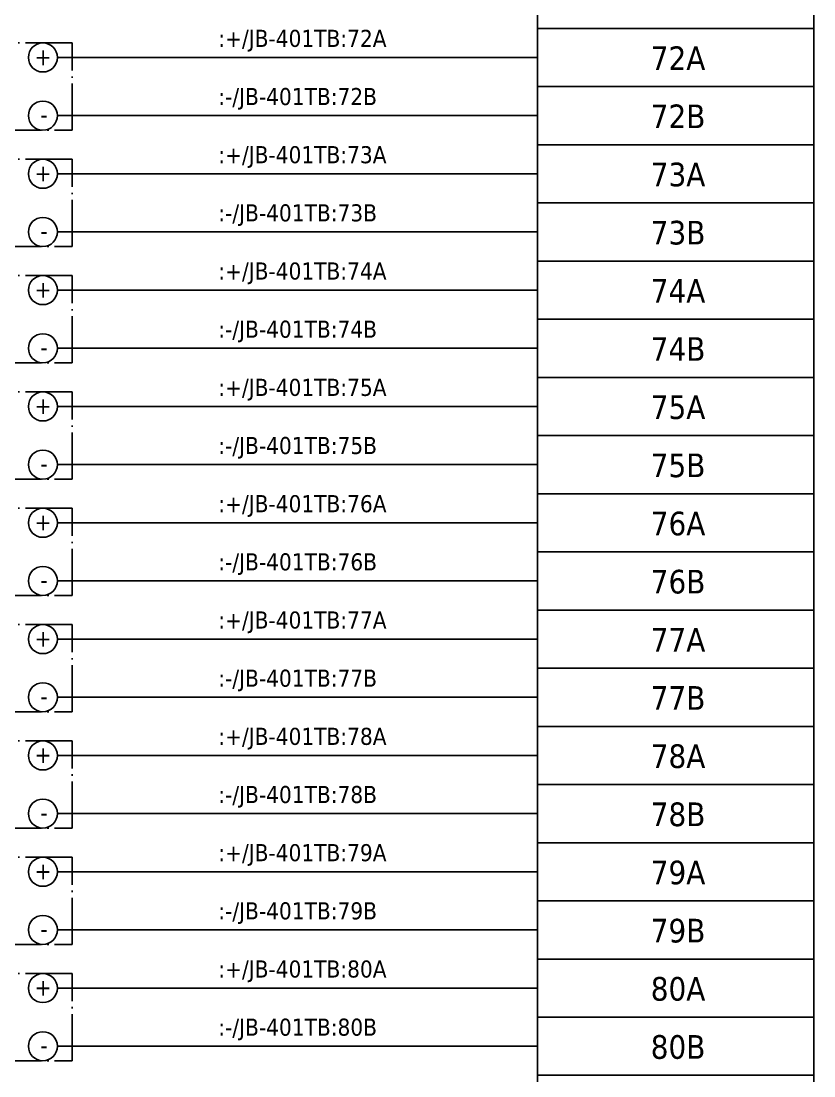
# Model space of a CAD drawing. Header units: millimetres. Extents: x 0 to 1792788, y -13 to 262234.
# Drawn here: x 35.5 to 90, y 151 to 223.5 of the extents above; entities that cross this region are included whole.
import ezdxf
from ezdxf.enums import TextEntityAlignment as Align

# ---------------------------------------------------------------- set-up
doc = ezdxf.new("R2010")
doc.units = ezdxf.units.MM
doc.linetypes.add('EPL_DASHDOT', pattern=[1, 0.8, -0.1, 0, -0.1])
for name, color, linetype, lineweight in [('EPLAN300', 5, 'Continuous', 25), ('EPLAN302', 5, 'Continuous', 25), ('EPLAN307', 134, 'EPL_DASHDOT', 25), ('EPLAN311', 7, 'Continuous', 25), ('EPLAN400', 5, 'Continuous', 35), ('EPLAN405', 7, 'Continuous', 25), ('EPLAN420', 7, 'Continuous', 35), ('EPLAN421', 5, 'Continuous', 35), ('EPLAN433', 251, 'Continuous', 35), ('EPLAN500', 7, 'Continuous', 35), ('EPLAN501', 7, 'Continuous', 35), ('EPLAN502', 7, 'Continuous', 35), ('EPLAN503', 7, 'Continuous', 35), ('EPLAN504', 7, 'Continuous', 35)]:
    doc.layers.add(name, color=color, linetype=linetype, lineweight=lineweight)
doc.styles.add('Tahoma', font='')
doc.styles.get('Tahoma').set_extended_font_data('Tahoma')

# ---------------------------------------------------------------- blocks, each defined once
blk = doc.blocks.new('EPLSYM_LibrarySPECIAL_en_US_Symbol427_Variant5_Placement1_76')
at = {"layer": 'EPLAN421', "color": 5, "style": 'Tahoma'}
for tag, p in [('17_20029[1]', (-0.9525, 3.335)), ('17_20029[2]', (20.0025, 3.335))]:
    blk.add_attdef(tag, text='', height=1.1739, dxfattribs=at).set_placement(p, align=Align.BOTTOM_RIGHT)
at = {"layer": 'EPLAN433', "color": 251, "style": 'Tahoma'}
blk.add_attdef('17_20406_1', text='', height=1.6254, dxfattribs=at).set_placement((0.9525, 1.5875), align=Align.BOTTOM_RIGHT)
blk.add_attdef('17_20406', text='', height=1.6254, dxfattribs=at).set_placement((0.9525, 1.5875), align=Align.BOTTOM_LEFT)
blk = doc.blocks.new('EPLSYM_LibrarySPECIAL_en_US_Symbol427_Variant5_Placement1_77')
at = {"layer": 'EPLAN421', "color": 5, "style": 'Tahoma'}
for tag, p in [('17_20029[1]', (-0.9525, 3.335)), ('17_20029[2]', (20.0025, 3.335))]:
    blk.add_attdef(tag, text='', height=1.1739, dxfattribs=at).set_placement(p, align=Align.BOTTOM_RIGHT)
at = {"layer": 'EPLAN433', "color": 251, "style": 'Tahoma'}
blk.add_attdef('17_20406_1', text='', height=1.6254, dxfattribs=at).set_placement((0.9525, 1.5875), align=Align.BOTTOM_RIGHT)
blk.add_attdef('17_20406', text='', height=1.6254, dxfattribs=at).set_placement((0.9525, 1.5875), align=Align.BOTTOM_LEFT)
blk = doc.blocks.new('EPLSYM_LibrarySPECIAL_en_US_Symbol427_Variant5_Placement1_78')
at = {"layer": 'EPLAN421', "color": 5, "style": 'Tahoma'}
for tag, p in [('17_20029[1]', (-0.9525, 3.335)), ('17_20029[2]', (20.0025, 3.335))]:
    blk.add_attdef(tag, text='', height=1.1739, dxfattribs=at).set_placement(p, align=Align.BOTTOM_RIGHT)
at = {"layer": 'EPLAN433', "color": 251, "style": 'Tahoma'}
blk.add_attdef('17_20406_1', text='', height=1.6254, dxfattribs=at).set_placement((0.9525, 1.5875), align=Align.BOTTOM_RIGHT)
blk.add_attdef('17_20406', text='', height=1.6254, dxfattribs=at).set_placement((0.9525, 1.5875), align=Align.BOTTOM_LEFT)
blk = doc.blocks.new('EPLSYM_LibrarySPECIAL_en_US_Symbol427_Variant5_Placement1_79')
at = {"layer": 'EPLAN421', "color": 5, "style": 'Tahoma'}
for tag, p in [('17_20029[1]', (-0.9525, 3.335)), ('17_20029[2]', (20.0025, 3.335))]:
    blk.add_attdef(tag, text='', height=1.1739, dxfattribs=at).set_placement(p, align=Align.BOTTOM_RIGHT)
at = {"layer": 'EPLAN433', "color": 251, "style": 'Tahoma'}
blk.add_attdef('17_20406_1', text='', height=1.6254, dxfattribs=at).set_placement((0.9525, 1.5875), align=Align.BOTTOM_RIGHT)
blk.add_attdef('17_20406', text='', height=1.6254, dxfattribs=at).set_placement((0.9525, 1.5875), align=Align.BOTTOM_LEFT)
blk = doc.blocks.new('EPLSYM_LibrarySPECIAL_en_US_Symbol427_Variant5_Placement1_80')
at = {"layer": 'EPLAN421', "color": 5, "style": 'Tahoma'}
for tag, p in [('17_20029[1]', (-0.9525, 3.335)), ('17_20029[2]', (20.0025, 3.335))]:
    blk.add_attdef(tag, text='', height=1.1739, dxfattribs=at).set_placement(p, align=Align.BOTTOM_RIGHT)
at = {"layer": 'EPLAN433', "color": 251, "style": 'Tahoma'}
blk.add_attdef('17_20406_1', text='', height=1.6254, dxfattribs=at).set_placement((0.9525, 1.5875), align=Align.BOTTOM_RIGHT)
blk.add_attdef('17_20406', text='', height=1.6254, dxfattribs=at).set_placement((0.9525, 1.5875), align=Align.BOTTOM_LEFT)
blk = doc.blocks.new('EPLSYM_LibrarySPECIAL_en_US_Symbol427_Variant5_Placement1_81')
at = {"layer": 'EPLAN421', "color": 5, "style": 'Tahoma'}
for tag, p in [('17_20029[1]', (-0.9525, 3.335)), ('17_20029[2]', (20.0025, 3.335))]:
    blk.add_attdef(tag, text='', height=1.1739, dxfattribs=at).set_placement(p, align=Align.BOTTOM_RIGHT)
at = {"layer": 'EPLAN433', "color": 251, "style": 'Tahoma'}
blk.add_attdef('17_20406_1', text='', height=1.6254, dxfattribs=at).set_placement((0.9525, 1.5875), align=Align.BOTTOM_RIGHT)
blk.add_attdef('17_20406', text='', height=1.6254, dxfattribs=at).set_placement((0.9525, 1.5875), align=Align.BOTTOM_LEFT)
blk = doc.blocks.new('EPLSYM_LibrarySPECIAL_en_US_Symbol427_Variant5_Placement1_82')
at = {"layer": 'EPLAN421', "color": 5, "style": 'Tahoma'}
for tag, p in [('17_20029[1]', (-0.9525, 3.335)), ('17_20029[2]', (20.0025, 3.335))]:
    blk.add_attdef(tag, text='', height=1.1739, dxfattribs=at).set_placement(p, align=Align.BOTTOM_RIGHT)
at = {"layer": 'EPLAN433', "color": 251, "style": 'Tahoma'}
blk.add_attdef('17_20406_1', text='', height=1.6254, dxfattribs=at).set_placement((0.9525, 1.5875), align=Align.BOTTOM_RIGHT)
blk.add_attdef('17_20406', text='', height=1.6254, dxfattribs=at).set_placement((0.9525, 1.5875), align=Align.BOTTOM_LEFT)
blk = doc.blocks.new('EPLSYM_LibrarySPECIAL_en_US_Symbol427_Variant5_Placement1_83')
at = {"layer": 'EPLAN421', "color": 5, "style": 'Tahoma'}
for tag, p in [('17_20029[1]', (-0.9525, 3.335)), ('17_20029[2]', (20.0025, 3.335))]:
    blk.add_attdef(tag, text='', height=1.1739, dxfattribs=at).set_placement(p, align=Align.BOTTOM_RIGHT)
at = {"layer": 'EPLAN433', "color": 251, "style": 'Tahoma'}
blk.add_attdef('17_20406_1', text='', height=1.6254, dxfattribs=at).set_placement((0.9525, 1.5875), align=Align.BOTTOM_RIGHT)
blk.add_attdef('17_20406', text='', height=1.6254, dxfattribs=at).set_placement((0.9525, 1.5875), align=Align.BOTTOM_LEFT)
blk = doc.blocks.new('EPLSYM_LibrarySPECIAL_en_US_Symbol427_Variant5_Placement1_84')
at = {"layer": 'EPLAN421', "color": 5, "style": 'Tahoma'}
for tag, p in [('17_20029[1]', (-0.9525, 3.335)), ('17_20029[2]', (20.0025, 3.335))]:
    blk.add_attdef(tag, text='', height=1.1739, dxfattribs=at).set_placement(p, align=Align.BOTTOM_RIGHT)
at = {"layer": 'EPLAN433', "color": 251, "style": 'Tahoma'}
blk.add_attdef('17_20406_1', text='', height=1.6254, dxfattribs=at).set_placement((0.9525, 1.5875), align=Align.BOTTOM_RIGHT)
blk.add_attdef('17_20406', text='', height=1.6254, dxfattribs=at).set_placement((0.9525, 1.5875), align=Align.BOTTOM_LEFT)
blk = doc.blocks.new('EPLSYM_LibrarySPECIAL_en_US_Symbol427_Variant5_Placement1_85')
at = {"layer": 'EPLAN421', "color": 5, "style": 'Tahoma'}
for tag, p in [('17_20029[1]', (-0.9525, 3.335)), ('17_20029[2]', (20.0025, 3.335))]:
    blk.add_attdef(tag, text='', height=1.1739, dxfattribs=at).set_placement(p, align=Align.BOTTOM_RIGHT)
at = {"layer": 'EPLAN433', "color": 251, "style": 'Tahoma'}
blk.add_attdef('17_20406_1', text='', height=1.6254, dxfattribs=at).set_placement((0.9525, 1.5875), align=Align.BOTTOM_RIGHT)
blk.add_attdef('17_20406', text='', height=1.6254, dxfattribs=at).set_placement((0.9525, 1.5875), align=Align.BOTTOM_LEFT)
blk = doc.blocks.new('EPLSYM_LibrarySPECIAL_en_US_Symbol427_Variant5_Placement1_86')
at = {"layer": 'EPLAN421', "color": 5, "style": 'Tahoma'}
for tag, p in [('17_20029[1]', (-0.9525, 3.335)), ('17_20029[2]', (20.0025, 3.335))]:
    blk.add_attdef(tag, text='', height=1.1739, dxfattribs=at).set_placement(p, align=Align.BOTTOM_RIGHT)
at = {"layer": 'EPLAN433', "color": 251, "style": 'Tahoma'}
blk.add_attdef('17_20406_1', text='', height=1.6254, dxfattribs=at).set_placement((0.9525, 1.5875), align=Align.BOTTOM_RIGHT)
blk.add_attdef('17_20406', text='', height=1.6254, dxfattribs=at).set_placement((0.9525, 1.5875), align=Align.BOTTOM_LEFT)
blk = doc.blocks.new('EPLSYM_LibrarySPECIAL_en_US_Symbol427_Variant5_Placement1_87')
at = {"layer": 'EPLAN421', "color": 5, "style": 'Tahoma'}
for tag, p in [('17_20029[1]', (-0.9525, 3.335)), ('17_20029[2]', (20.0025, 3.335))]:
    blk.add_attdef(tag, text='', height=1.1739, dxfattribs=at).set_placement(p, align=Align.BOTTOM_RIGHT)
at = {"layer": 'EPLAN433', "color": 251, "style": 'Tahoma'}
blk.add_attdef('17_20406_1', text='', height=1.6254, dxfattribs=at).set_placement((0.9525, 1.5875), align=Align.BOTTOM_RIGHT)
blk.add_attdef('17_20406', text='', height=1.6254, dxfattribs=at).set_placement((0.9525, 1.5875), align=Align.BOTTOM_LEFT)
blk = doc.blocks.new('EPLSYM_LibrarySPECIAL_en_US_Symbol427_Variant5_Placement1_88')
at = {"layer": 'EPLAN421', "color": 5, "style": 'Tahoma'}
for tag, p in [('17_20029[1]', (-0.9525, 3.335)), ('17_20029[2]', (20.0025, 3.335))]:
    blk.add_attdef(tag, text='', height=1.1739, dxfattribs=at).set_placement(p, align=Align.BOTTOM_RIGHT)
at = {"layer": 'EPLAN433', "color": 251, "style": 'Tahoma'}
blk.add_attdef('17_20406_1', text='', height=1.6254, dxfattribs=at).set_placement((0.9525, 1.5875), align=Align.BOTTOM_RIGHT)
blk.add_attdef('17_20406', text='', height=1.6254, dxfattribs=at).set_placement((0.9525, 1.5875), align=Align.BOTTOM_LEFT)
blk = doc.blocks.new('EPLSYM_LibrarySPECIAL_en_US_Symbol427_Variant5_Placement1_89')
at = {"layer": 'EPLAN421', "color": 5, "style": 'Tahoma'}
for tag, p in [('17_20029[1]', (-0.9525, 3.335)), ('17_20029[2]', (20.0025, 3.335))]:
    blk.add_attdef(tag, text='', height=1.1739, dxfattribs=at).set_placement(p, align=Align.BOTTOM_RIGHT)
at = {"layer": 'EPLAN433', "color": 251, "style": 'Tahoma'}
blk.add_attdef('17_20406_1', text='', height=1.6254, dxfattribs=at).set_placement((0.9525, 1.5875), align=Align.BOTTOM_RIGHT)
blk.add_attdef('17_20406', text='', height=1.6254, dxfattribs=at).set_placement((0.9525, 1.5875), align=Align.BOTTOM_LEFT)
blk = doc.blocks.new('EPLSYM_LibrarySPECIAL_en_US_Symbol427_Variant5_Placement1_90')
at = {"layer": 'EPLAN421', "color": 5, "style": 'Tahoma'}
for tag, p in [('17_20029[1]', (-0.9525, 3.335)), ('17_20029[2]', (20.0025, 3.335))]:
    blk.add_attdef(tag, text='', height=1.1739, dxfattribs=at).set_placement(p, align=Align.BOTTOM_RIGHT)
at = {"layer": 'EPLAN433', "color": 251, "style": 'Tahoma'}
blk.add_attdef('17_20406_1', text='', height=1.6254, dxfattribs=at).set_placement((0.9525, 1.5875), align=Align.BOTTOM_RIGHT)
blk.add_attdef('17_20406', text='', height=1.6254, dxfattribs=at).set_placement((0.9525, 1.5875), align=Align.BOTTOM_LEFT)
blk = doc.blocks.new('EPLSYM_LibrarySPECIAL_en_US_Symbol427_Variant5_Placement1_91')
at = {"layer": 'EPLAN421', "color": 5, "style": 'Tahoma'}
for tag, p in [('17_20029[1]', (-0.9525, 3.335)), ('17_20029[2]', (20.0025, 3.335))]:
    blk.add_attdef(tag, text='', height=1.1739, dxfattribs=at).set_placement(p, align=Align.BOTTOM_RIGHT)
at = {"layer": 'EPLAN433', "color": 251, "style": 'Tahoma'}
blk.add_attdef('17_20406_1', text='', height=1.6254, dxfattribs=at).set_placement((0.9525, 1.5875), align=Align.BOTTOM_RIGHT)
blk.add_attdef('17_20406', text='', height=1.6254, dxfattribs=at).set_placement((0.9525, 1.5875), align=Align.BOTTOM_LEFT)
blk = doc.blocks.new('EPLSYM_LibrarySPECIAL_en_US_Symbol427_Variant5_Placement1_92')
at = {"layer": 'EPLAN421', "color": 5, "style": 'Tahoma'}
for tag, p in [('17_20029[1]', (-0.9525, 3.335)), ('17_20029[2]', (20.0025, 3.335))]:
    blk.add_attdef(tag, text='', height=1.1739, dxfattribs=at).set_placement(p, align=Align.BOTTOM_RIGHT)
at = {"layer": 'EPLAN433', "color": 251, "style": 'Tahoma'}
blk.add_attdef('17_20406_1', text='', height=1.6254, dxfattribs=at).set_placement((0.9525, 1.5875), align=Align.BOTTOM_RIGHT)
blk.add_attdef('17_20406', text='', height=1.6254, dxfattribs=at).set_placement((0.9525, 1.5875), align=Align.BOTTOM_LEFT)
blk = doc.blocks.new('EPLSYM_LibrarySPECIAL_en_US_Symbol427_Variant5_Placement1_93')
at = {"layer": 'EPLAN421', "color": 5, "style": 'Tahoma'}
for tag, p in [('17_20029[1]', (-0.9525, 3.335)), ('17_20029[2]', (20.0025, 3.335))]:
    blk.add_attdef(tag, text='', height=1.1739, dxfattribs=at).set_placement(p, align=Align.BOTTOM_RIGHT)
at = {"layer": 'EPLAN433', "color": 251, "style": 'Tahoma'}
blk.add_attdef('17_20406_1', text='', height=1.6254, dxfattribs=at).set_placement((0.9525, 1.5875), align=Align.BOTTOM_RIGHT)
blk.add_attdef('17_20406', text='', height=1.6254, dxfattribs=at).set_placement((0.9525, 1.5875), align=Align.BOTTOM_LEFT)
blk = doc.blocks.new('EPLSYM_LibrarySPECIAL_Symbol17_Variant3_Placement1')
at = {"layer": 'EPLAN302', "lineweight": 25, "ltscale": 4}
blk.add_line((4, 0), (1, 0), dxfattribs=at)
blk.add_circle((0, 0), 1, dxfattribs=at)
at = {"layer": 'EPLAN420', "color": 7, "style": 'Tahoma'}
blk.add_attdef('17_20036', text='', height=1.6254, dxfattribs=at).set_placement((-1.5, -0.16254), align=Align.MIDDLE_RIGHT)
at = {"layer": 'EPLAN421', "color": 5, "style": 'Tahoma'}
blk.add_attdef('17_20039', text='', height=1.1739, dxfattribs=at).set_placement((3, 1), align=Align.BOTTOM_RIGHT)
blk = doc.blocks.new('EPLSYM_LibrarySPECIAL_Symbol2_Variant0_Placement1_39')
at = {"layer": 'EPLAN307', "lineweight": 25, "ltscale": 4}
blk.add_lwpolyline([(0, -6), (34, -6), (34, 0), (0, 0)], close=True, dxfattribs=at)
at = {"layer": 'EPLAN400', "color": 5, "style": 'Tahoma'}
blk.add_attdef('88_20010', text='', height=2.2575, dxfattribs=at).set_placement((-1.5, -0.9515), align=Align.TOP_RIGHT)
at = {"layer": 'EPLAN500', "color": 7, "style": 'Tahoma'}
blk.add_attdef('88_20027', text='', height=1.6254, dxfattribs=at).set_placement((-1.5, -4.57508), align=Align.TOP_RIGHT)
at = {"layer": 'EPLAN501', "color": 7, "style": 'Tahoma'}
blk.add_attdef('88_20011', text='', height=1.6254, dxfattribs=at).set_placement((-1.5, -9.97508), align=Align.TOP_RIGHT)
at = {"layer": 'EPLAN502', "color": 7, "style": 'Tahoma'}
blk.add_attdef('88_20025', text='', height=1.6254, dxfattribs=at).set_placement((-1.5, -12.67508), align=Align.TOP_RIGHT)
at = {"layer": 'EPLAN503', "color": 7, "style": 'Tahoma'}
blk.add_attdef('88_20024', text='', height=1.6254, dxfattribs=at).set_placement((-1.5, -15.37508), align=Align.TOP_RIGHT)
at = {"layer": 'EPLAN504', "color": 7, "style": 'Tahoma'}
blk.add_attdef('88_20901[1]', text='', height=1.6254, dxfattribs=at).set_placement((-1.5, -7.27508), align=Align.TOP_RIGHT)
blk = doc.blocks.new('EPLSYM_LibrarySPECIAL_Symbol2_Variant0_Placement1_40')
at = {"layer": 'EPLAN307', "lineweight": 25, "ltscale": 4}
blk.add_lwpolyline([(0, -6), (34, -6), (34, 0), (0, 0)], close=True, dxfattribs=at)
at = {"layer": 'EPLAN400', "color": 5, "style": 'Tahoma'}
blk.add_attdef('88_20010', text='', height=2.2575, dxfattribs=at).set_placement((-1.5, -0.9515), align=Align.TOP_RIGHT)
at = {"layer": 'EPLAN500', "color": 7, "style": 'Tahoma'}
blk.add_attdef('88_20027', text='', height=1.6254, dxfattribs=at).set_placement((-1.5, -4.57508), align=Align.TOP_RIGHT)
at = {"layer": 'EPLAN501', "color": 7, "style": 'Tahoma'}
blk.add_attdef('88_20011', text='', height=1.6254, dxfattribs=at).set_placement((-1.5, -9.97508), align=Align.TOP_RIGHT)
at = {"layer": 'EPLAN502', "color": 7, "style": 'Tahoma'}
blk.add_attdef('88_20025', text='', height=1.6254, dxfattribs=at).set_placement((-1.5, -12.67508), align=Align.TOP_RIGHT)
at = {"layer": 'EPLAN503', "color": 7, "style": 'Tahoma'}
blk.add_attdef('88_20024', text='', height=1.6254, dxfattribs=at).set_placement((-1.5, -15.37508), align=Align.TOP_RIGHT)
at = {"layer": 'EPLAN504', "color": 7, "style": 'Tahoma'}
blk.add_attdef('88_20901[1]', text='', height=1.6254, dxfattribs=at).set_placement((-1.5, -7.27508), align=Align.TOP_RIGHT)
blk = doc.blocks.new('EPLSYM_LibrarySPECIAL_Symbol2_Variant0_Placement1_41')
at = {"layer": 'EPLAN307', "lineweight": 25, "ltscale": 4}
blk.add_lwpolyline([(0, -6), (34, -6), (34, 0), (0, 0)], close=True, dxfattribs=at)
at = {"layer": 'EPLAN400', "color": 5, "style": 'Tahoma'}
blk.add_attdef('88_20010', text='', height=2.2575, dxfattribs=at).set_placement((-1.5, -0.9515), align=Align.TOP_RIGHT)
at = {"layer": 'EPLAN500', "color": 7, "style": 'Tahoma'}
blk.add_attdef('88_20027', text='', height=1.6254, dxfattribs=at).set_placement((-1.5, -4.57508), align=Align.TOP_RIGHT)
at = {"layer": 'EPLAN501', "color": 7, "style": 'Tahoma'}
blk.add_attdef('88_20011', text='', height=1.6254, dxfattribs=at).set_placement((-1.5, -9.97508), align=Align.TOP_RIGHT)
at = {"layer": 'EPLAN502', "color": 7, "style": 'Tahoma'}
blk.add_attdef('88_20025', text='', height=1.6254, dxfattribs=at).set_placement((-1.5, -12.67508), align=Align.TOP_RIGHT)
at = {"layer": 'EPLAN503', "color": 7, "style": 'Tahoma'}
blk.add_attdef('88_20024', text='', height=1.6254, dxfattribs=at).set_placement((-1.5, -15.37508), align=Align.TOP_RIGHT)
at = {"layer": 'EPLAN504', "color": 7, "style": 'Tahoma'}
blk.add_attdef('88_20901[1]', text='', height=1.6254, dxfattribs=at).set_placement((-1.5, -7.27508), align=Align.TOP_RIGHT)
blk = doc.blocks.new('EPLSYM_LibrarySPECIAL_Symbol2_Variant0_Placement1_42')
at = {"layer": 'EPLAN307', "lineweight": 25, "ltscale": 4}
blk.add_lwpolyline([(0, -6), (34, -6), (34, 0), (0, 0)], close=True, dxfattribs=at)
at = {"layer": 'EPLAN400', "color": 5, "style": 'Tahoma'}
blk.add_attdef('88_20010', text='', height=2.2575, dxfattribs=at).set_placement((-1.5, -0.9515), align=Align.TOP_RIGHT)
at = {"layer": 'EPLAN500', "color": 7, "style": 'Tahoma'}
blk.add_attdef('88_20027', text='', height=1.6254, dxfattribs=at).set_placement((-1.5, -4.57508), align=Align.TOP_RIGHT)
at = {"layer": 'EPLAN501', "color": 7, "style": 'Tahoma'}
blk.add_attdef('88_20011', text='', height=1.6254, dxfattribs=at).set_placement((-1.5, -9.97508), align=Align.TOP_RIGHT)
at = {"layer": 'EPLAN502', "color": 7, "style": 'Tahoma'}
blk.add_attdef('88_20025', text='', height=1.6254, dxfattribs=at).set_placement((-1.5, -12.67508), align=Align.TOP_RIGHT)
at = {"layer": 'EPLAN503', "color": 7, "style": 'Tahoma'}
blk.add_attdef('88_20024', text='', height=1.6254, dxfattribs=at).set_placement((-1.5, -15.37508), align=Align.TOP_RIGHT)
at = {"layer": 'EPLAN504', "color": 7, "style": 'Tahoma'}
blk.add_attdef('88_20901[1]', text='', height=1.6254, dxfattribs=at).set_placement((-1.5, -7.27508), align=Align.TOP_RIGHT)
blk = doc.blocks.new('EPLSYM_LibrarySPECIAL_Symbol2_Variant0_Placement1_43')
at = {"layer": 'EPLAN307', "lineweight": 25, "ltscale": 4}
blk.add_lwpolyline([(0, -6), (34, -6), (34, 0), (0, 0)], close=True, dxfattribs=at)
at = {"layer": 'EPLAN400', "color": 5, "style": 'Tahoma'}
blk.add_attdef('88_20010', text='', height=2.2575, dxfattribs=at).set_placement((-1.5, -0.9515), align=Align.TOP_RIGHT)
at = {"layer": 'EPLAN500', "color": 7, "style": 'Tahoma'}
blk.add_attdef('88_20027', text='', height=1.6254, dxfattribs=at).set_placement((-1.5, -4.57508), align=Align.TOP_RIGHT)
at = {"layer": 'EPLAN501', "color": 7, "style": 'Tahoma'}
blk.add_attdef('88_20011', text='', height=1.6254, dxfattribs=at).set_placement((-1.5, -9.97508), align=Align.TOP_RIGHT)
at = {"layer": 'EPLAN502', "color": 7, "style": 'Tahoma'}
blk.add_attdef('88_20025', text='', height=1.6254, dxfattribs=at).set_placement((-1.5, -12.67508), align=Align.TOP_RIGHT)
at = {"layer": 'EPLAN503', "color": 7, "style": 'Tahoma'}
blk.add_attdef('88_20024', text='', height=1.6254, dxfattribs=at).set_placement((-1.5, -15.37508), align=Align.TOP_RIGHT)
at = {"layer": 'EPLAN504', "color": 7, "style": 'Tahoma'}
blk.add_attdef('88_20901[1]', text='', height=1.6254, dxfattribs=at).set_placement((-1.5, -7.27508), align=Align.TOP_RIGHT)
blk = doc.blocks.new('EPLSYM_LibrarySPECIAL_Symbol2_Variant0_Placement1_44')
at = {"layer": 'EPLAN307', "lineweight": 25, "ltscale": 4}
blk.add_lwpolyline([(0, -6), (34, -6), (34, 0), (0, 0)], close=True, dxfattribs=at)
at = {"layer": 'EPLAN400', "color": 5, "style": 'Tahoma'}
blk.add_attdef('88_20010', text='', height=2.2575, dxfattribs=at).set_placement((-1.5, -0.9515), align=Align.TOP_RIGHT)
at = {"layer": 'EPLAN500', "color": 7, "style": 'Tahoma'}
blk.add_attdef('88_20027', text='', height=1.6254, dxfattribs=at).set_placement((-1.5, -4.57508), align=Align.TOP_RIGHT)
at = {"layer": 'EPLAN501', "color": 7, "style": 'Tahoma'}
blk.add_attdef('88_20011', text='', height=1.6254, dxfattribs=at).set_placement((-1.5, -9.97508), align=Align.TOP_RIGHT)
at = {"layer": 'EPLAN502', "color": 7, "style": 'Tahoma'}
blk.add_attdef('88_20025', text='', height=1.6254, dxfattribs=at).set_placement((-1.5, -12.67508), align=Align.TOP_RIGHT)
at = {"layer": 'EPLAN503', "color": 7, "style": 'Tahoma'}
blk.add_attdef('88_20024', text='', height=1.6254, dxfattribs=at).set_placement((-1.5, -15.37508), align=Align.TOP_RIGHT)
at = {"layer": 'EPLAN504', "color": 7, "style": 'Tahoma'}
blk.add_attdef('88_20901[1]', text='', height=1.6254, dxfattribs=at).set_placement((-1.5, -7.27508), align=Align.TOP_RIGHT)
blk = doc.blocks.new('EPLSYM_LibrarySPECIAL_Symbol2_Variant0_Placement1_45')
at = {"layer": 'EPLAN307', "lineweight": 25, "ltscale": 4}
blk.add_lwpolyline([(0, -6), (34, -6), (34, 0), (0, 0)], close=True, dxfattribs=at)
at = {"layer": 'EPLAN400', "color": 5, "style": 'Tahoma'}
blk.add_attdef('88_20010', text='', height=2.2575, dxfattribs=at).set_placement((-1.5, -0.9515), align=Align.TOP_RIGHT)
at = {"layer": 'EPLAN500', "color": 7, "style": 'Tahoma'}
blk.add_attdef('88_20027', text='', height=1.6254, dxfattribs=at).set_placement((-1.5, -4.57508), align=Align.TOP_RIGHT)
at = {"layer": 'EPLAN501', "color": 7, "style": 'Tahoma'}
blk.add_attdef('88_20011', text='', height=1.6254, dxfattribs=at).set_placement((-1.5, -9.97508), align=Align.TOP_RIGHT)
at = {"layer": 'EPLAN502', "color": 7, "style": 'Tahoma'}
blk.add_attdef('88_20025', text='', height=1.6254, dxfattribs=at).set_placement((-1.5, -12.67508), align=Align.TOP_RIGHT)
at = {"layer": 'EPLAN503', "color": 7, "style": 'Tahoma'}
blk.add_attdef('88_20024', text='', height=1.6254, dxfattribs=at).set_placement((-1.5, -15.37508), align=Align.TOP_RIGHT)
at = {"layer": 'EPLAN504', "color": 7, "style": 'Tahoma'}
blk.add_attdef('88_20901[1]', text='', height=1.6254, dxfattribs=at).set_placement((-1.5, -7.27508), align=Align.TOP_RIGHT)
blk = doc.blocks.new('EPLSYM_LibrarySPECIAL_Symbol2_Variant0_Placement1_46')
at = {"layer": 'EPLAN307', "lineweight": 25, "ltscale": 4}
blk.add_lwpolyline([(0, -6), (34, -6), (34, 0), (0, 0)], close=True, dxfattribs=at)
at = {"layer": 'EPLAN400', "color": 5, "style": 'Tahoma'}
blk.add_attdef('88_20010', text='', height=2.2575, dxfattribs=at).set_placement((-1.5, -0.9515), align=Align.TOP_RIGHT)
at = {"layer": 'EPLAN500', "color": 7, "style": 'Tahoma'}
blk.add_attdef('88_20027', text='', height=1.6254, dxfattribs=at).set_placement((-1.5, -4.57508), align=Align.TOP_RIGHT)
at = {"layer": 'EPLAN501', "color": 7, "style": 'Tahoma'}
blk.add_attdef('88_20011', text='', height=1.6254, dxfattribs=at).set_placement((-1.5, -9.97508), align=Align.TOP_RIGHT)
at = {"layer": 'EPLAN502', "color": 7, "style": 'Tahoma'}
blk.add_attdef('88_20025', text='', height=1.6254, dxfattribs=at).set_placement((-1.5, -12.67508), align=Align.TOP_RIGHT)
at = {"layer": 'EPLAN503', "color": 7, "style": 'Tahoma'}
blk.add_attdef('88_20024', text='', height=1.6254, dxfattribs=at).set_placement((-1.5, -15.37508), align=Align.TOP_RIGHT)
at = {"layer": 'EPLAN504', "color": 7, "style": 'Tahoma'}
blk.add_attdef('88_20901[1]', text='', height=1.6254, dxfattribs=at).set_placement((-1.5, -7.27508), align=Align.TOP_RIGHT)
blk = doc.blocks.new('EPLSYM_LibrarySPECIAL_Symbol2_Variant0_Placement1_47')
at = {"layer": 'EPLAN307', "lineweight": 25, "ltscale": 4}
blk.add_lwpolyline([(0, -6), (34, -6), (34, 0), (0, 0)], close=True, dxfattribs=at)
at = {"layer": 'EPLAN400', "color": 5, "style": 'Tahoma'}
blk.add_attdef('88_20010', text='', height=2.2575, dxfattribs=at).set_placement((-1.5, -0.9515), align=Align.TOP_RIGHT)
at = {"layer": 'EPLAN500', "color": 7, "style": 'Tahoma'}
blk.add_attdef('88_20027', text='', height=1.6254, dxfattribs=at).set_placement((-1.5, -4.57508), align=Align.TOP_RIGHT)
at = {"layer": 'EPLAN501', "color": 7, "style": 'Tahoma'}
blk.add_attdef('88_20011', text='', height=1.6254, dxfattribs=at).set_placement((-1.5, -9.97508), align=Align.TOP_RIGHT)
at = {"layer": 'EPLAN502', "color": 7, "style": 'Tahoma'}
blk.add_attdef('88_20025', text='', height=1.6254, dxfattribs=at).set_placement((-1.5, -12.67508), align=Align.TOP_RIGHT)
at = {"layer": 'EPLAN503', "color": 7, "style": 'Tahoma'}
blk.add_attdef('88_20024', text='', height=1.6254, dxfattribs=at).set_placement((-1.5, -15.37508), align=Align.TOP_RIGHT)
at = {"layer": 'EPLAN504', "color": 7, "style": 'Tahoma'}
blk.add_attdef('88_20901[1]', text='', height=1.6254, dxfattribs=at).set_placement((-1.5, -7.27508), align=Align.TOP_RIGHT)
blk = doc.blocks.new('EPLSYM_LibrarySPECIAL_Symbol308_Variant0_Placement0')
at = {"layer": 'EPLAN405', "color": 7, "style": 'Tahoma'}
for tag, p in [('17_31011', (1.5, 6.35)), ('17_31002', (1.5, 0.5))]:
    blk.add_attdef(tag, text='', height=1.174, dxfattribs=at).set_placement(p, align=Align.BOTTOM_LEFT)
for tag, p in [('17_31004', (1.5, 4.4)), ('17_31003', (1.5, 2.45))]:
    blk.add_attdef(tag, p, '', height=1.174, dxfattribs=at)

msp = doc.modelspace()

# ---------------------------------------------------------------- linework, layer by layer
at = {"layer": 'EPLAN300', "lineweight": 25, "ltscale": 4}
for points in [[(71, 223), (90, 223), (90, 227), (71, 227)], [(71, 219), (90, 219), (90, 223), (71, 223)], [(71, 215), (90, 215), (90, 219), (71, 219)], [(71, 211), (90, 211), (90, 215), (71, 215)], [(71, 207), (90, 207), (90, 211), (71, 211)], [(71, 203), (90, 203), (90, 207), (71, 207)], [(71, 199), (90, 199), (90, 203), (71, 203)], [(71, 195), (90, 195), (90, 199), (71, 199)], [(71, 191), (90, 191), (90, 195), (71, 195)], [(71, 187), (90, 187), (90, 191), (71, 191)], [(71, 183), (90, 183), (90, 187), (71, 187)], [(71, 179), (90, 179), (90, 183), (71, 183)], [(71, 175), (90, 175), (90, 179), (71, 179)], [(71, 171), (90, 171), (90, 175), (71, 175)], [(71, 167), (90, 167), (90, 171), (71, 171)], [(71, 163), (90, 163), (90, 167), (71, 167)], [(71, 159), (90, 159), (90, 163), (71, 163)], [(71, 155), (90, 155), (90, 159), (71, 159)], [(71, 151), (90, 151), (90, 155), (71, 155)], [(71, 147), (90, 147), (90, 151), (71, 151)]]:
    msp.add_lwpolyline(points, close=True, dxfattribs=at)
at = {"layer": 'EPLAN311', "ltscale": 4}
for p, q in [((71, 221), (39, 221)), ((71, 217), (39, 217)), ((71, 213), (39, 213)), ((71, 209), (39, 209)), ((71, 205), (39, 205)), ((71, 201), (39, 201)), ((71, 197), (39, 197)), ((71, 193), (39, 193)), ((71, 189), (39, 189)), ((71, 185), (39, 185)), ((71, 181), (39, 181)), ((71, 177), (39, 177)), ((71, 173), (39, 173)), ((71, 169), (39, 169)), ((71, 165), (39, 165)), ((71, 161), (39, 161)), ((71, 157), (39, 157)), ((71, 153), (39, 153))]:
    msp.add_line(p, q, dxfattribs=at)

# ---------------------------------------------------------------- block references
ref = msp.add_blockref('EPLSYM_LibrarySPECIAL_Symbol308_Variant0_Placement0', (49, 221))
ref.add_attrib('17_31011', ':+/JB-401TB:72A', dxfattribs={"layer": 'EPLAN405', "color": 7, "height": 1.1739, "style": 'Tahoma'}).set_placement((49.055, 221.374), align=Align.BOTTOM_LEFT)
for name, p in [('EPLSYM_LibrarySPECIAL_Symbol2_Variant0_Placement1_39', (5, 222)), ('EPLSYM_LibrarySPECIAL_Symbol2_Variant0_Placement1_40', (5, 214)), ('EPLSYM_LibrarySPECIAL_Symbol2_Variant0_Placement1_41', (5, 206)), ('EPLSYM_LibrarySPECIAL_Symbol2_Variant0_Placement1_42', (5, 198)), ('EPLSYM_LibrarySPECIAL_Symbol2_Variant0_Placement1_43', (5, 190)), ('EPLSYM_LibrarySPECIAL_Symbol2_Variant0_Placement1_44', (5, 182)), ('EPLSYM_LibrarySPECIAL_Symbol2_Variant0_Placement1_45', (5, 174)), ('EPLSYM_LibrarySPECIAL_Symbol2_Variant0_Placement1_46', (5, 166)), ('EPLSYM_LibrarySPECIAL_Symbol2_Variant0_Placement1_47', (5, 158))]:
    msp.add_blockref(name, p)
ref = msp.add_blockref('EPLSYM_LibrarySPECIAL_Symbol17_Variant3_Placement1', (37, 221))
ref.add_attrib('17_20039', '+', dxfattribs={"layer": 'EPLAN421', "color": 5, "height": 1.174, "style": 'Tahoma'}).set_placement((37.591, 220.117), align=Align.BOTTOM_RIGHT)
ref = msp.add_blockref('EPLSYM_LibrarySPECIAL_en_US_Symbol427_Variant5_Placement1_76', (71, 221))
ref.add_attrib('17_20011', '72A', dxfattribs={"layer": 'EPLAN501', "color": 7, "height": 1.6254, "style": 'Tahoma'}).set_placement((80.661, 219.65), align=Align.BOTTOM_CENTER)
ref = msp.add_blockref('EPLSYM_LibrarySPECIAL_Symbol308_Variant0_Placement0', (49, 217))
ref.add_attrib('17_31011', ':-/JB-401TB:72B', dxfattribs={"layer": 'EPLAN405', "color": 7, "height": 1.1739, "style": 'Tahoma'}).set_placement((49.055, 217.374), align=Align.BOTTOM_LEFT)
ref = msp.add_blockref('EPLSYM_LibrarySPECIAL_Symbol17_Variant3_Placement1', (37, 217))
ref.add_attrib('17_20039', '-', dxfattribs={"layer": 'EPLAN421', "color": 5, "height": 1.174, "style": 'Tahoma'}).set_placement((37.316, 216.132), align=Align.BOTTOM_RIGHT)
ref = msp.add_blockref('EPLSYM_LibrarySPECIAL_en_US_Symbol427_Variant5_Placement1_77', (71, 217))
ref.add_attrib('17_20011', '72B', dxfattribs={"layer": 'EPLAN501', "color": 7, "height": 1.6254, "style": 'Tahoma'}).set_placement((80.661, 215.65), align=Align.BOTTOM_CENTER)
ref = msp.add_blockref('EPLSYM_LibrarySPECIAL_Symbol308_Variant0_Placement0', (49, 213))
ref.add_attrib('17_31011', ':+/JB-401TB:73A', dxfattribs={"layer": 'EPLAN405', "color": 7, "height": 1.1739, "style": 'Tahoma'}).set_placement((49.055, 213.374), align=Align.BOTTOM_LEFT)
ref = msp.add_blockref('EPLSYM_LibrarySPECIAL_Symbol17_Variant3_Placement1', (37, 213))
ref.add_attrib('17_20039', '+', dxfattribs={"layer": 'EPLAN421', "color": 5, "height": 1.174, "style": 'Tahoma'}).set_placement((37.591, 212.117), align=Align.BOTTOM_RIGHT)
ref = msp.add_blockref('EPLSYM_LibrarySPECIAL_en_US_Symbol427_Variant5_Placement1_78', (71, 213))
ref.add_attrib('17_20011', '73A', dxfattribs={"layer": 'EPLAN501', "color": 7, "height": 1.6254, "style": 'Tahoma'}).set_placement((80.661, 211.65), align=Align.BOTTOM_CENTER)
ref = msp.add_blockref('EPLSYM_LibrarySPECIAL_Symbol308_Variant0_Placement0', (49, 209))
ref.add_attrib('17_31011', ':-/JB-401TB:73B', dxfattribs={"layer": 'EPLAN405', "color": 7, "height": 1.1739, "style": 'Tahoma'}).set_placement((49.055, 209.374), align=Align.BOTTOM_LEFT)
ref = msp.add_blockref('EPLSYM_LibrarySPECIAL_Symbol17_Variant3_Placement1', (37, 209))
ref.add_attrib('17_20039', '-', dxfattribs={"layer": 'EPLAN421', "color": 5, "height": 1.174, "style": 'Tahoma'}).set_placement((37.316, 208.132), align=Align.BOTTOM_RIGHT)
ref = msp.add_blockref('EPLSYM_LibrarySPECIAL_en_US_Symbol427_Variant5_Placement1_79', (71, 209))
ref.add_attrib('17_20011', '73B', dxfattribs={"layer": 'EPLAN501', "color": 7, "height": 1.6254, "style": 'Tahoma'}).set_placement((80.661, 207.65), align=Align.BOTTOM_CENTER)
ref = msp.add_blockref('EPLSYM_LibrarySPECIAL_Symbol308_Variant0_Placement0', (49, 205))
ref.add_attrib('17_31011', ':+/JB-401TB:74A', dxfattribs={"layer": 'EPLAN405', "color": 7, "height": 1.1739, "style": 'Tahoma'}).set_placement((49.055, 205.374), align=Align.BOTTOM_LEFT)
ref = msp.add_blockref('EPLSYM_LibrarySPECIAL_Symbol17_Variant3_Placement1', (37, 205))
ref.add_attrib('17_20039', '+', dxfattribs={"layer": 'EPLAN421', "color": 5, "height": 1.174, "style": 'Tahoma'}).set_placement((37.591, 204.117), align=Align.BOTTOM_RIGHT)
ref = msp.add_blockref('EPLSYM_LibrarySPECIAL_en_US_Symbol427_Variant5_Placement1_80', (71, 205))
ref.add_attrib('17_20011', '74A', dxfattribs={"layer": 'EPLAN501', "color": 7, "height": 1.6254, "style": 'Tahoma'}).set_placement((80.661, 203.65), align=Align.BOTTOM_CENTER)
ref = msp.add_blockref('EPLSYM_LibrarySPECIAL_Symbol308_Variant0_Placement0', (49, 201))
ref.add_attrib('17_31011', ':-/JB-401TB:74B', dxfattribs={"layer": 'EPLAN405', "color": 7, "height": 1.1739, "style": 'Tahoma'}).set_placement((49.055, 201.374), align=Align.BOTTOM_LEFT)
ref = msp.add_blockref('EPLSYM_LibrarySPECIAL_Symbol17_Variant3_Placement1', (37, 201))
ref.add_attrib('17_20039', '-', dxfattribs={"layer": 'EPLAN421', "color": 5, "height": 1.174, "style": 'Tahoma'}).set_placement((37.316, 200.132), align=Align.BOTTOM_RIGHT)
ref = msp.add_blockref('EPLSYM_LibrarySPECIAL_en_US_Symbol427_Variant5_Placement1_81', (71, 201))
ref.add_attrib('17_20011', '74B', dxfattribs={"layer": 'EPLAN501', "color": 7, "height": 1.6254, "style": 'Tahoma'}).set_placement((80.661, 199.65), align=Align.BOTTOM_CENTER)
ref = msp.add_blockref('EPLSYM_LibrarySPECIAL_Symbol308_Variant0_Placement0', (49, 197))
ref.add_attrib('17_31011', ':+/JB-401TB:75A', dxfattribs={"layer": 'EPLAN405', "color": 7, "height": 1.1739, "style": 'Tahoma'}).set_placement((49.055, 197.374), align=Align.BOTTOM_LEFT)
ref = msp.add_blockref('EPLSYM_LibrarySPECIAL_Symbol17_Variant3_Placement1', (37, 197))
ref.add_attrib('17_20039', '+', dxfattribs={"layer": 'EPLAN421', "color": 5, "height": 1.174, "style": 'Tahoma'}).set_placement((37.591, 196.117), align=Align.BOTTOM_RIGHT)
ref = msp.add_blockref('EPLSYM_LibrarySPECIAL_en_US_Symbol427_Variant5_Placement1_82', (71, 197))
ref.add_attrib('17_20011', '75A', dxfattribs={"layer": 'EPLAN501', "color": 7, "height": 1.6254, "style": 'Tahoma'}).set_placement((80.661, 195.65), align=Align.BOTTOM_CENTER)
ref = msp.add_blockref('EPLSYM_LibrarySPECIAL_Symbol308_Variant0_Placement0', (49, 193))
ref.add_attrib('17_31011', ':-/JB-401TB:75B', dxfattribs={"layer": 'EPLAN405', "color": 7, "height": 1.1739, "style": 'Tahoma'}).set_placement((49.055, 193.374), align=Align.BOTTOM_LEFT)
ref = msp.add_blockref('EPLSYM_LibrarySPECIAL_Symbol17_Variant3_Placement1', (37, 193))
ref.add_attrib('17_20039', '-', dxfattribs={"layer": 'EPLAN421', "color": 5, "height": 1.174, "style": 'Tahoma'}).set_placement((37.316, 192.132), align=Align.BOTTOM_RIGHT)
ref = msp.add_blockref('EPLSYM_LibrarySPECIAL_en_US_Symbol427_Variant5_Placement1_83', (71, 193))
ref.add_attrib('17_20011', '75B', dxfattribs={"layer": 'EPLAN501', "color": 7, "height": 1.6254, "style": 'Tahoma'}).set_placement((80.661, 191.65), align=Align.BOTTOM_CENTER)
ref = msp.add_blockref('EPLSYM_LibrarySPECIAL_Symbol308_Variant0_Placement0', (49, 189))
ref.add_attrib('17_31011', ':+/JB-401TB:76A', dxfattribs={"layer": 'EPLAN405', "color": 7, "height": 1.1739, "style": 'Tahoma'}).set_placement((49.055, 189.374), align=Align.BOTTOM_LEFT)
ref = msp.add_blockref('EPLSYM_LibrarySPECIAL_Symbol17_Variant3_Placement1', (37, 189))
ref.add_attrib('17_20039', '+', dxfattribs={"layer": 'EPLAN421', "color": 5, "height": 1.174, "style": 'Tahoma'}).set_placement((37.591, 188.117), align=Align.BOTTOM_RIGHT)
ref = msp.add_blockref('EPLSYM_LibrarySPECIAL_en_US_Symbol427_Variant5_Placement1_84', (71, 189))
ref.add_attrib('17_20011', '76A', dxfattribs={"layer": 'EPLAN501', "color": 7, "height": 1.6254, "style": 'Tahoma'}).set_placement((80.661, 187.65), align=Align.BOTTOM_CENTER)
ref = msp.add_blockref('EPLSYM_LibrarySPECIAL_Symbol308_Variant0_Placement0', (49, 185))
ref.add_attrib('17_31011', ':-/JB-401TB:76B', dxfattribs={"layer": 'EPLAN405', "color": 7, "height": 1.1739, "style": 'Tahoma'}).set_placement((49.055, 185.374), align=Align.BOTTOM_LEFT)
ref = msp.add_blockref('EPLSYM_LibrarySPECIAL_Symbol17_Variant3_Placement1', (37, 185))
ref.add_attrib('17_20039', '-', dxfattribs={"layer": 'EPLAN421', "color": 5, "height": 1.174, "style": 'Tahoma'}).set_placement((37.316, 184.132), align=Align.BOTTOM_RIGHT)
ref = msp.add_blockref('EPLSYM_LibrarySPECIAL_en_US_Symbol427_Variant5_Placement1_85', (71, 185))
ref.add_attrib('17_20011', '76B', dxfattribs={"layer": 'EPLAN501', "color": 7, "height": 1.6254, "style": 'Tahoma'}).set_placement((80.661, 183.65), align=Align.BOTTOM_CENTER)
ref = msp.add_blockref('EPLSYM_LibrarySPECIAL_Symbol308_Variant0_Placement0', (49, 181))
ref.add_attrib('17_31011', ':+/JB-401TB:77A', dxfattribs={"layer": 'EPLAN405', "color": 7, "height": 1.1739, "style": 'Tahoma'}).set_placement((49.055, 181.374), align=Align.BOTTOM_LEFT)
ref = msp.add_blockref('EPLSYM_LibrarySPECIAL_Symbol17_Variant3_Placement1', (37, 181))
ref.add_attrib('17_20039', '+', dxfattribs={"layer": 'EPLAN421', "color": 5, "height": 1.174, "style": 'Tahoma'}).set_placement((37.591, 180.117), align=Align.BOTTOM_RIGHT)
ref = msp.add_blockref('EPLSYM_LibrarySPECIAL_en_US_Symbol427_Variant5_Placement1_86', (71, 181))
ref.add_attrib('17_20011', '77A', dxfattribs={"layer": 'EPLAN501', "color": 7, "height": 1.6254, "style": 'Tahoma'}).set_placement((80.661, 179.65), align=Align.BOTTOM_CENTER)
ref = msp.add_blockref('EPLSYM_LibrarySPECIAL_Symbol308_Variant0_Placement0', (49, 177))
ref.add_attrib('17_31011', ':-/JB-401TB:77B', dxfattribs={"layer": 'EPLAN405', "color": 7, "height": 1.1739, "style": 'Tahoma'}).set_placement((49.055, 177.374), align=Align.BOTTOM_LEFT)
ref = msp.add_blockref('EPLSYM_LibrarySPECIAL_Symbol17_Variant3_Placement1', (37, 177))
ref.add_attrib('17_20039', '-', dxfattribs={"layer": 'EPLAN421', "color": 5, "height": 1.174, "style": 'Tahoma'}).set_placement((37.316, 176.132), align=Align.BOTTOM_RIGHT)
ref = msp.add_blockref('EPLSYM_LibrarySPECIAL_en_US_Symbol427_Variant5_Placement1_87', (71, 177))
ref.add_attrib('17_20011', '77B', dxfattribs={"layer": 'EPLAN501', "color": 7, "height": 1.6254, "style": 'Tahoma'}).set_placement((80.661, 175.65), align=Align.BOTTOM_CENTER)
ref = msp.add_blockref('EPLSYM_LibrarySPECIAL_Symbol308_Variant0_Placement0', (49, 173))
ref.add_attrib('17_31011', ':+/JB-401TB:78A', dxfattribs={"layer": 'EPLAN405', "color": 7, "height": 1.1739, "style": 'Tahoma'}).set_placement((49.055, 173.374), align=Align.BOTTOM_LEFT)
ref = msp.add_blockref('EPLSYM_LibrarySPECIAL_Symbol17_Variant3_Placement1', (37, 173))
ref.add_attrib('17_20039', '+', dxfattribs={"layer": 'EPLAN421', "color": 5, "height": 1.174, "style": 'Tahoma'}).set_placement((37.591, 172.117), align=Align.BOTTOM_RIGHT)
ref = msp.add_blockref('EPLSYM_LibrarySPECIAL_en_US_Symbol427_Variant5_Placement1_88', (71, 173))
ref.add_attrib('17_20011', '78A', dxfattribs={"layer": 'EPLAN501', "color": 7, "height": 1.6254, "style": 'Tahoma'}).set_placement((80.661, 171.65), align=Align.BOTTOM_CENTER)
ref = msp.add_blockref('EPLSYM_LibrarySPECIAL_Symbol308_Variant0_Placement0', (49, 169))
ref.add_attrib('17_31011', ':-/JB-401TB:78B', dxfattribs={"layer": 'EPLAN405', "color": 7, "height": 1.1739, "style": 'Tahoma'}).set_placement((49.055, 169.374), align=Align.BOTTOM_LEFT)
ref = msp.add_blockref('EPLSYM_LibrarySPECIAL_Symbol17_Variant3_Placement1', (37, 169))
ref.add_attrib('17_20039', '-', dxfattribs={"layer": 'EPLAN421', "color": 5, "height": 1.174, "style": 'Tahoma'}).set_placement((37.316, 168.132), align=Align.BOTTOM_RIGHT)
ref = msp.add_blockref('EPLSYM_LibrarySPECIAL_en_US_Symbol427_Variant5_Placement1_89', (71, 169))
ref.add_attrib('17_20011', '78B', dxfattribs={"layer": 'EPLAN501', "color": 7, "height": 1.6254, "style": 'Tahoma'}).set_placement((80.661, 167.65), align=Align.BOTTOM_CENTER)
ref = msp.add_blockref('EPLSYM_LibrarySPECIAL_Symbol308_Variant0_Placement0', (49, 165))
ref.add_attrib('17_31011', ':+/JB-401TB:79A', dxfattribs={"layer": 'EPLAN405', "color": 7, "height": 1.1739, "style": 'Tahoma'}).set_placement((49.055, 165.374), align=Align.BOTTOM_LEFT)
ref = msp.add_blockref('EPLSYM_LibrarySPECIAL_Symbol17_Variant3_Placement1', (37, 165))
ref.add_attrib('17_20039', '+', dxfattribs={"layer": 'EPLAN421', "color": 5, "height": 1.174, "style": 'Tahoma'}).set_placement((37.591, 164.117), align=Align.BOTTOM_RIGHT)
ref = msp.add_blockref('EPLSYM_LibrarySPECIAL_en_US_Symbol427_Variant5_Placement1_90', (71, 165))
ref.add_attrib('17_20011', '79A', dxfattribs={"layer": 'EPLAN501', "color": 7, "height": 1.6254, "style": 'Tahoma'}).set_placement((80.661, 163.65), align=Align.BOTTOM_CENTER)
ref = msp.add_blockref('EPLSYM_LibrarySPECIAL_Symbol308_Variant0_Placement0', (49, 161))
ref.add_attrib('17_31011', ':-/JB-401TB:79B', dxfattribs={"layer": 'EPLAN405', "color": 7, "height": 1.1739, "style": 'Tahoma'}).set_placement((49.055, 161.374), align=Align.BOTTOM_LEFT)
ref = msp.add_blockref('EPLSYM_LibrarySPECIAL_Symbol17_Variant3_Placement1', (37, 161))
ref.add_attrib('17_20039', '-', dxfattribs={"layer": 'EPLAN421', "color": 5, "height": 1.174, "style": 'Tahoma'}).set_placement((37.316, 160.132), align=Align.BOTTOM_RIGHT)
ref = msp.add_blockref('EPLSYM_LibrarySPECIAL_en_US_Symbol427_Variant5_Placement1_91', (71, 161))
ref.add_attrib('17_20011', '79B', dxfattribs={"layer": 'EPLAN501', "color": 7, "height": 1.6254, "style": 'Tahoma'}).set_placement((80.661, 159.65), align=Align.BOTTOM_CENTER)
ref = msp.add_blockref('EPLSYM_LibrarySPECIAL_Symbol308_Variant0_Placement0', (49, 157))
ref.add_attrib('17_31011', ':+/JB-401TB:80A', dxfattribs={"layer": 'EPLAN405', "color": 7, "height": 1.1739, "style": 'Tahoma'}).set_placement((49.055, 157.374), align=Align.BOTTOM_LEFT)
ref = msp.add_blockref('EPLSYM_LibrarySPECIAL_Symbol17_Variant3_Placement1', (37, 157))
ref.add_attrib('17_20039', '+', dxfattribs={"layer": 'EPLAN421', "color": 5, "height": 1.174, "style": 'Tahoma'}).set_placement((37.591, 156.117), align=Align.BOTTOM_RIGHT)
ref = msp.add_blockref('EPLSYM_LibrarySPECIAL_en_US_Symbol427_Variant5_Placement1_92', (71, 157))
ref.add_attrib('17_20011', '80A', dxfattribs={"layer": 'EPLAN501', "color": 7, "height": 1.6254, "style": 'Tahoma'}).set_placement((80.661, 155.65), align=Align.BOTTOM_CENTER)
ref = msp.add_blockref('EPLSYM_LibrarySPECIAL_Symbol308_Variant0_Placement0', (49, 153))
ref.add_attrib('17_31011', ':-/JB-401TB:80B', dxfattribs={"layer": 'EPLAN405', "color": 7, "height": 1.1739, "style": 'Tahoma'}).set_placement((49.055, 153.374), align=Align.BOTTOM_LEFT)
ref = msp.add_blockref('EPLSYM_LibrarySPECIAL_Symbol17_Variant3_Placement1', (37, 153))
ref.add_attrib('17_20039', '-', dxfattribs={"layer": 'EPLAN421', "color": 5, "height": 1.174, "style": 'Tahoma'}).set_placement((37.316, 152.132), align=Align.BOTTOM_RIGHT)
ref = msp.add_blockref('EPLSYM_LibrarySPECIAL_en_US_Symbol427_Variant5_Placement1_93', (71, 153))
ref.add_attrib('17_20011', '80B', dxfattribs={"layer": 'EPLAN501', "color": 7, "height": 1.6254, "style": 'Tahoma'}).set_placement((80.661, 151.65), align=Align.BOTTOM_CENTER)

doc.saveas('drawing.dxf')
